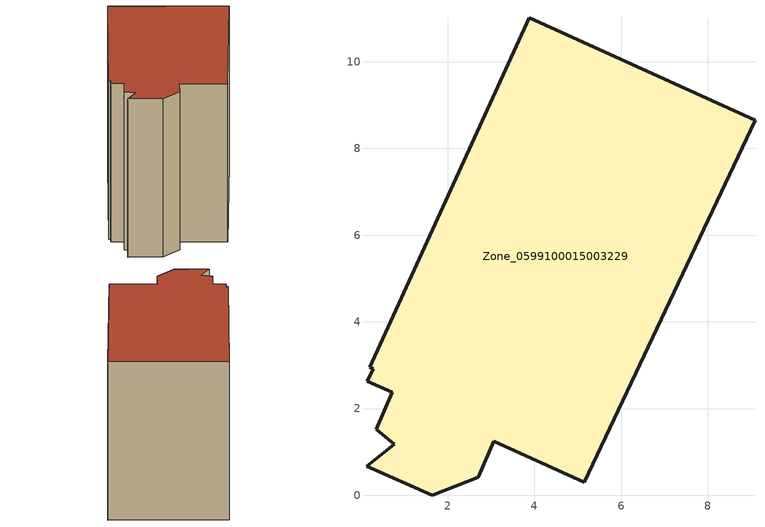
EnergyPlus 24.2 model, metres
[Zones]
Zone_0599100015003229
 floor ground (C_G): 0.2,2.96 3.88,11.02 9.09,8.65 5.15,0.3 3.07,1.25 2.7,0.41 1.65,0 0.13,0.67 0.76,1.18 0.35,1.53 0.72,2.37 0.15,2.63 0.28,2.92 z0.6
 wall outside (C_F): 2.7,0.41 3.07,1.25 5.15,0.3 9.09,8.65 3.88,11.02 0.2,2.96 0.28,2.92 0.15,2.63 0.72,2.37 0.35,1.53 0.76,1.18 0.13,0.67 1.65,0 2.7,0.41 z0.6:8.72
 roof outside (C_R): 0.28,2.92 0.15,2.63 0.72,2.37 0.35,1.53 0.76,1.18 0.13,0.67 1.65,0 2.7,0.41 3.07,1.25 5.15,0.3 9.09,8.65 3.88,11.02 0.2,2.96 z8.72
[BUILDING]
Pand.0599100015003229: North Axis=0; Terrain=City; Loads Convergence Tolerance Value=0.04; Temperature Convergence Tolerance Value=0.4; Solar Distribution=FullExterior; Maximum Number of Warmup Days=25; Minimum Number of Warmup Days=1
[Site:Location]
Rotterdam.The.Hague.AP_ZH_NLD Design_Conditions: Latitude=51.96; Longitude=4.45; Time Zone=1; Elevation=-4.5
[SITE:GROUNDTEMPERATURE:BUILDINGSURFACE]
18, 18, 18, 18, 18, 18, 18, 18, 18, 18, 18, 18
[MATERIAL] Thermal Absorptance=0.9; Solar Absorptance=0.7; Visible Absorptance=0.7
Name | Roughness | Thickness | Conductivity | Density | Specific Heat
G.TI.1965-1974 | MediumSmooth | 0.15 | 0.882353 | 540 | 1210
F.TI.1965-1974 | Rough | 0.3 | 0.697674 | 1920 | 840
R.TI.1965-1974 | MediumRough | 0.2 | 0.232558 | 1500 | 1000
[CONSTRUCTION]
C_G: G.TI.1965-1974
C_F: F.TI.1965-1974
C_R: R.TI.1965-1974
[ZONE]
Zone_0599100015003229: Type=1; Multiplier=1; Ceiling Height=Autocalculate; Volume=Autocalculate; Floor Area=autocalculate; Part of Total Floor Area=Yes
[ZONEINFILTRATION:DESIGNFLOWRATE]
Infil_Zone_0599100015003229: Zone or ZoneList or Space or SpaceList=Zone_0599100015003229; Schedule=AlwaysOn; Design Flow Rate Calculation Method=Flow/Area; Flow Rate per Floor Area=0.003; Constant Term Coefficient=1; Temperature Term Coefficient=0; Velocity Term Coefficient=0; Velocity Squared Term Coefficient=0
[HVACTEMPLATE:ZONE:IDEALLOADSAIRSYSTEM]
Zone_0599100015003229: Maximum Heating Supply Air Temperature=50; Minimum Cooling Supply Air Temperature=13; Maximum Heating Supply Air Humidity Ratio=0.0156; Minimum Cooling Supply Air Humidity Ratio=0.0077; Heating Limit=NoLimit; Cooling Limit=NoLimit; Dehumidification Control Type=ConstantSensibleHeatRatio; Cooling Sensible Heat Ratio=0.7; Dehumidification Setpoint=60; Humidification Control Type=None; Humidification Setpoint=30; Outdoor Air Method=None; Outdoor Air Flow Rate per Person=0.00944; Outdoor Air Flow Rate per Zone Floor Area=0; Outdoor Air Flow Rate per Zone=0; Demand Controlled Ventilation Type=None; Outdoor Air Economizer Type=NoEconomizer; Heat Recovery Type=None; Sensible Heat Recovery Effectiveness=0.7; Latent Heat Recovery Effectiveness=0.65
[ZONECONTROL:THERMOSTAT]
ThermostatControl_Zone_0599100015003229: Zone or ZoneList=Zone_0599100015003229; Control Type Schedule=DualSetpointControlType; Control 1=Thermostat_Zone_0599100015003229; Temperature Difference Between Cutout And Setpoint=0
[THERMOSTATSETPOINT:DUALSETPOINT]
Thermostat_Zone_0599100015003229: Heating Setpoint Temperature Schedule=HeatingSetpoint_Zone_0599100015003229; Cooling Setpoint Temperature Schedule=CoolingSetpoint_Zone_0599100015003229
[SCHEDULE:COMPACT]
HeatingSetpoint_Zone_0599100015003229: Through: 12/31, For: AllDays, Until: 24:00, 21
CoolingSetpoint_Zone_0599100015003229: Through: 12/31, For: AllDays, Until: 24:00, 24
DualSetpointControlType: Through: 12/31, For: AllDays, Until: 24:00, 4
AlwaysOn: Through: 12/31, For: AllDays, Until: 24:00, 1
